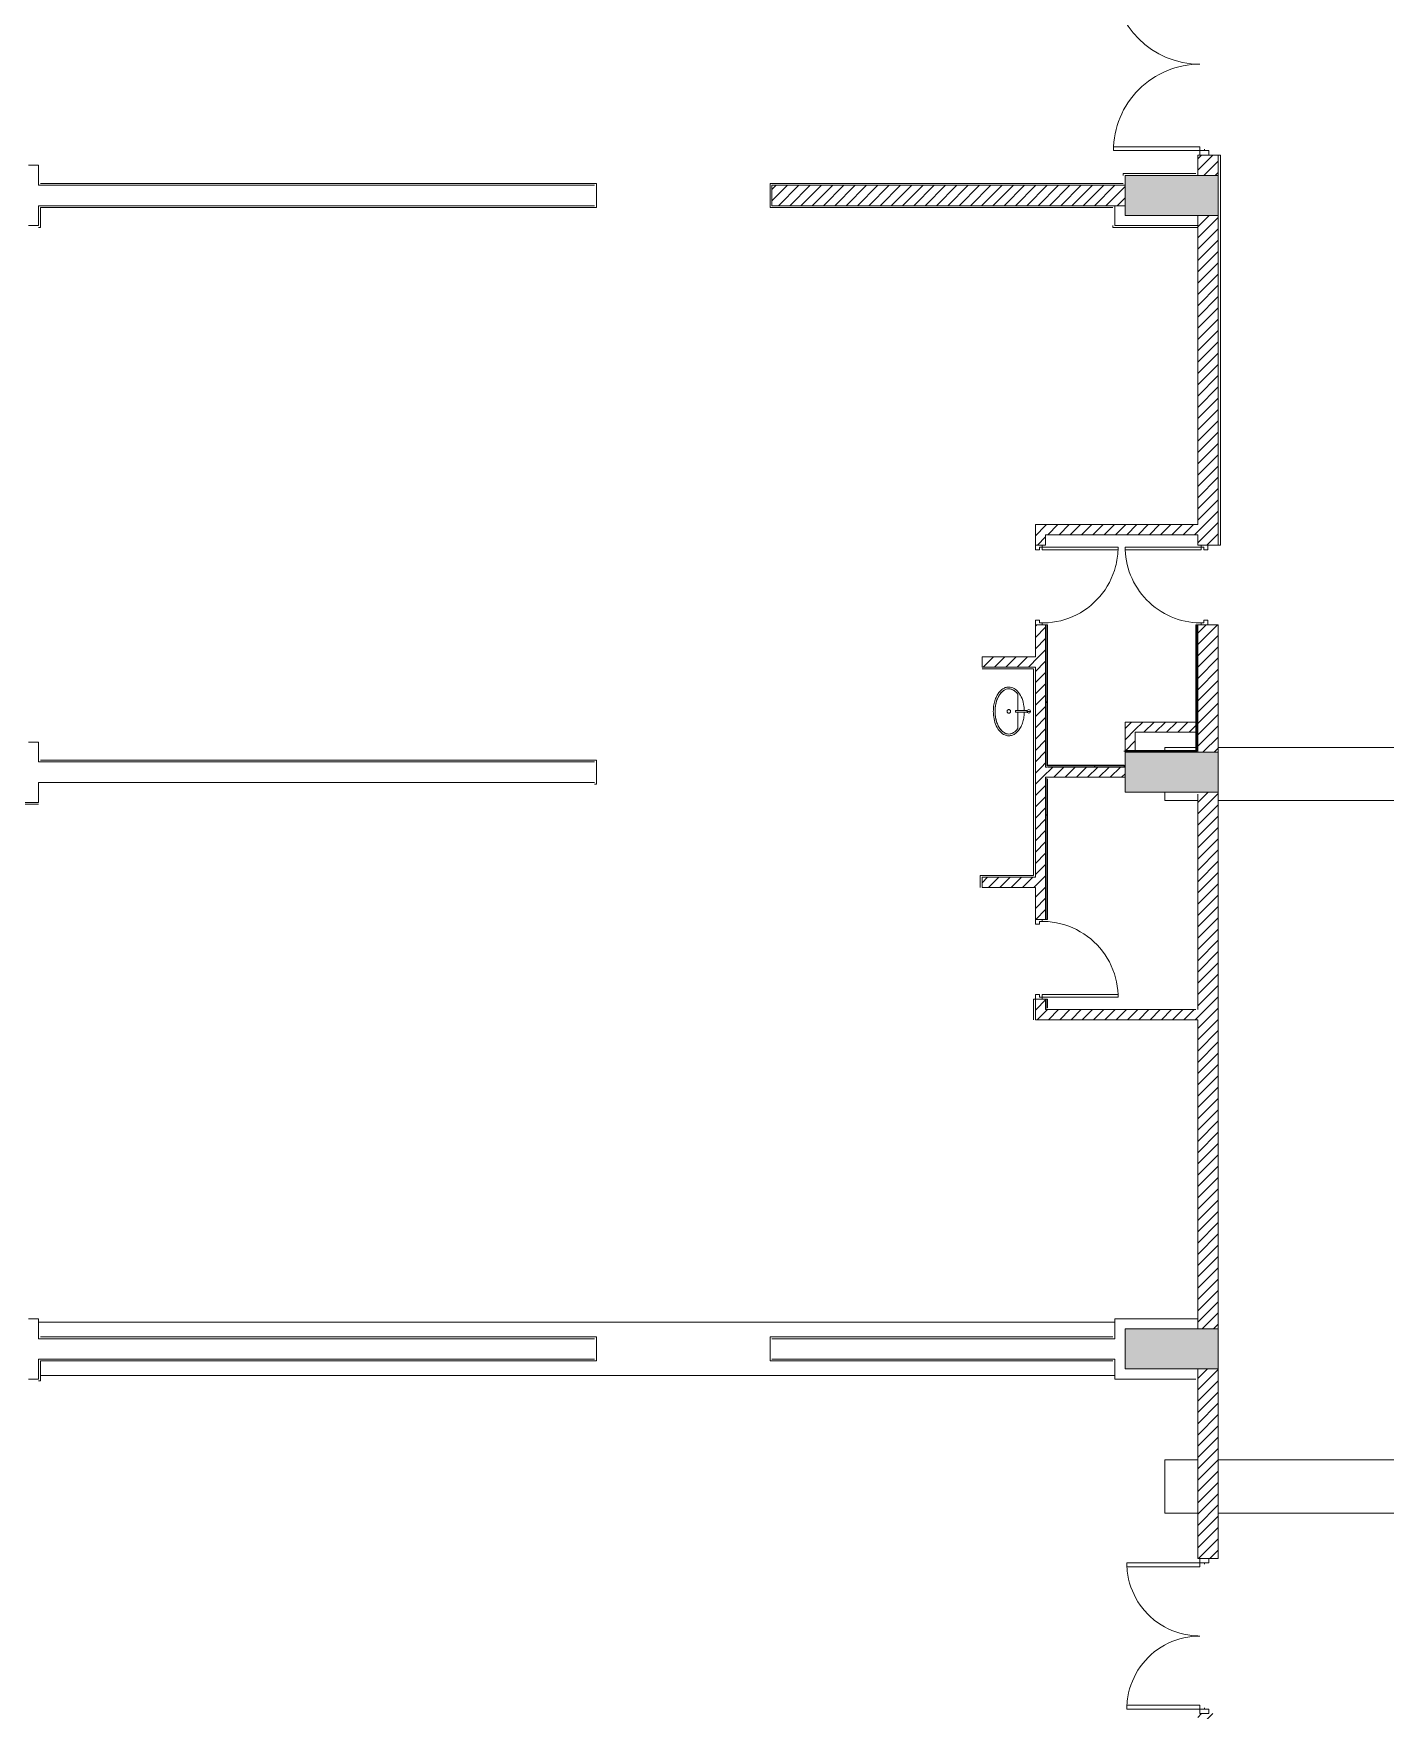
# Model space of a CAD drawing. Header units: millimetres. Extents: x -106145 to 154907, y -84585 to 152038.
# Drawn here: x 90496 to 105734, y 28220 to 47120 of the extents above; entities that cross this region are included whole.
import ezdxf

# ---------------------------------------------------------------- set-up
doc = ezdxf.new("R2010")
doc.units = ezdxf.units.MM
for name, color, linetype, lineweight in [('A-DOOR', 7, 'Continuous', 5), ('A-DOOR-FRAM', 7, 'Continuous', 9), ('A-WALL', 7, 'Continuous', 5), ('A-WALL-PATT', 7, 'Continuous', 5), ('P-SANR-FIXT', 7, 'Continuous', 5), ('S-COLS', 7, 'Continuous', 5)]:
    doc.layers.add(name, color=color, linetype=linetype, lineweight=lineweight)
pattern_1 = [(45, (0, 0), (-63.63961, 63.63961), [])]
pattern_2 = [(45, (0, 0), (-635.979, 635.979), [])]

# ---------------------------------------------------------------- blocks, each defined once
blk = doc.blocks.new('M_Door-Passage-Double-Flush - FIRE 1_75 WALL OPENING 2-11766335-Site Plan -MAIN')
at = {"layer": 'A-DOOR', "color": 254, "lineweight": 9, "true_color": 0xdddddd}
for p, q in [((-780, -96.35), (-825, -96.35)), ((-825, -96.35), (-825, -921.35)), ((-780, -921.35), (-780, -96.35)), ((780, -96.35), (825, -96.35)), ((780, -921.35), (780, -96.35)), ((825, -96.35), (825, -921.35)), ((-825, -921.35), (-780, -921.35)), ((825, -921.35), (780, -921.35))]:
    blk.add_line(p, q, dxfattribs=at)
at = {"layer": 'A-DOOR', "color": 254, "true_color": 0xdddddd}
for centre, start, end in [((-825, -96.35), 347.14285714, 360), ((825, -96.35), 180, 205.71428571), ((-825, -96.35), 321.42857143, 347.14285714), ((825, -96.35), 205.71428571, 231.42857143), ((-825, -96.35), 282.85714286, 308.57142857), ((-825, -96.35), 308.57142857, 321.42857143), ((825, -96.35), 231.42857143, 257.14285714), ((-825, -96.35), 270, 282.85714286), ((825, -96.35), 257.14285714, 270)]:
    blk.add_arc(centre, 825, start, end, dxfattribs=at)
at = {"layer": 'A-DOOR-FRAM', "color": 254, "true_color": 0xdddddd}
for p, q in [((-875, 3.65), (-825, 3.65)), ((-875, -96.35), (-875, 3.65)), ((-825, 3.65), (-825, -45.5625)), ((825, 3.65), (875, 3.65)), ((825, -45.5625), (825, 3.65)), ((875, 3.65), (875, -96.35)), ((-825, -96.35), (-875, -96.35)), ((-825, -45.5625), (-809.125, -45.5625)), ((-825, -46.5875), (-825, -96.35)), ((-809.125, -46.5875), (-825, -46.5875)), ((-809.125, -45.5625), (-809.125, -46.5875)), ((809.125, -45.5625), (825, -45.5625)), ((809.125, -46.5875), (809.125, -45.5625)), ((825, -46.5875), (809.125, -46.5875)), ((825, -96.35), (825, -46.5875)), ((875, -96.35), (825, -96.35))]:
    blk.add_line(p, q, dxfattribs=at)
blk = doc.blocks.new('DC_SglFl-W-Int - 0_9 WALL OPENING_TYPE F-6770180-Site Plan -MAIN')
at = {"layer": 'A-DOOR', "color": 254, "lineweight": 9, "true_color": 0xdddddd}
for p, q in [((397, 20), (397, 874)), ((397, 874), (427, 874)), ((427, 874), (427, 20)), ((427, 20), (397, 20))]:
    blk.add_line(p, q, dxfattribs=at)
at = {"layer": 'A-DOOR', "color": 254, "true_color": 0xdddddd}
for start, end in [(117.7262, 143.4405), (92.0119, 117.7262), (143.4405, 169.1548), (169.1548, 182.0119)]:
    blk.add_arc((427, 20), 855, start, end, dxfattribs=at)
at = {"layer": 'A-DOOR-FRAM', "color": 254, "true_color": 0xdddddd}
for p, q in [((-450, -55), (-450, 20)), ((-450, 20), (-427, 20)), ((-427, -10), (-427, 20)), ((427, 20), (450, 20)), ((427, -10), (427, 20)), ((450, 20), (450, -55)), ((-397, -55), (-450, -55)), ((-427, -10), (-397, -10)), ((-397, -10), (-397, -55)), ((397, -10), (427, -10)), ((397, -55), (397, -10)), ((450, -55), (397, -55))]:
    blk.add_line(p, q, dxfattribs=at)
blk = doc.blocks.new('DC_SglFl-W-Int - 0_9 WALL OPENING_TYPE F-11892198-Site Plan -MAIN')
at = {"layer": 'A-DOOR', "color": 254, "lineweight": 9, "true_color": 0xdddddd}
for p, q in [((397, -20), (397, -874)), ((427, -20), (397, -20)), ((427, -874), (427, -20)), ((397, -874), (427, -874))]:
    blk.add_line(p, q, dxfattribs=at)
at = {"layer": 'A-DOOR', "color": 254, "true_color": 0xdddddd}
for start, end in [(177.9881, 203.7024), (203.7024, 229.4167), (229.4167, 255.131), (255.131, 267.9881)]:
    blk.add_arc((427, -20), 855, start, end, dxfattribs=at)
at = {"layer": 'A-DOOR-FRAM', "color": 254, "true_color": 0xdddddd}
for p, q in [((-450, 55), (-450, -20)), ((-397, 55), (-450, 55)), ((-427, 10), (-397, 10)), ((-427, 10), (-427, -20)), ((-397, 10), (-397, 55)), ((397, 55), (397, 10)), ((450, 55), (397, 55)), ((397, 10), (427, 10)), ((427, 10), (427, -20)), ((450, -20), (450, 55)), ((-450, -20), (-427, -20)), ((427, -20), (450, -20))]:
    blk.add_line(p, q, dxfattribs=at)
blk = doc.blocks.new('Structural Columns 4 - Structural Columns 4-3006467-Site Plan -MAIN')
at = {"layer": 'S-COLS', "color": 254, "true_color": 0xdddddd}
for p, q in [((103598, 39075), (103249, 39075)), ((103249, 39075), (103249, 39041)), ((106904, 39075), (103849, 39075)), ((103249, 38570), (103249, 38475)), ((103249, 38475), (103619, 38475)), ((103849, 38475), (106904, 38475)), ((102684, 32595), (90554, 32595)), ((90575, 31995), (102684, 31995)), ((103249, 31045), (103249, 30445)), ((103619, 31045), (103249, 31045)), ((106904, 31045), (103849, 31045)), ((103249, 30445), (103619, 30445)), ((103849, 30445), (106904, 30445))]:
    blk.add_line(p, q, dxfattribs=at)
blk = doc.blocks.new('M_Door-Passage-Double-Flush - FIRE 2_05 WALL OPENING-TYPE A-V11-Site Plan -MAIN')
at = {"layer": 'A-DOOR', "color": 254, "lineweight": 9, "true_color": 0xdddddd}
for p, q in [((-975, 96.35), (-975, 1071.35)), ((-975, 1071.35), (-930, 1071.35)), ((-930, 1071.35), (-930, 96.35)), ((975, 1071.35), (930, 1071.35)), ((930, 1071.35), (930, 96.35)), ((975, 96.35), (975, 1071.35)), ((-930, 96.35), (-975, 96.35)), ((930, 96.35), (975, 96.35))]:
    blk.add_line(p, q, dxfattribs=at)
at = {"layer": 'A-DOOR', "color": 254, "true_color": 0xdddddd}
for centre, start, end in [((-975, 96.35), 0, 90), ((975, 96.35), 90, 180)]:
    blk.add_arc(centre, 975, start, end, dxfattribs=at)
at = {"layer": 'A-DOOR-FRAM', "color": 254, "true_color": 0xdddddd}
for p, q in [((-975, 96.35), (-1025, 96.35)), ((-1025, 96.35), (-1025, -3.65)), ((-975, 46.5875), (-975, 96.35)), ((-959.125, 46.5875), (-975, 46.5875)), ((-975, -3.65), (-975, 45.5625)), ((-975, 45.5625), (-959.125, 45.5625)), ((-959.125, 45.5625), (-959.125, 46.5875)), ((975, 46.5875), (959.125, 46.5875)), ((959.125, 46.5875), (959.125, 45.5625)), ((959.125, 45.5625), (975, 45.5625)), ((975, 96.35), (975, 46.5875)), ((1025, 96.35), (975, 96.35)), ((975, 45.5625), (975, -3.65)), ((1025, -3.65), (1025, 96.35)), ((-1025, -3.65), (-975, -3.65)), ((975, -3.65), (1025, -3.65))]:
    blk.add_line(p, q, dxfattribs=at)
blk = doc.blocks.new('DC_SglFl-W-Int - FIRE 0_9 WALL OPENING_TYPE F-3840610-Site Plan -MAIN')
at = {"layer": 'A-DOOR', "color": 254, "lineweight": 9, "true_color": 0xdddddd}
for p, q in [((397, 78), (397, 932)), ((397, 932), (427, 932)), ((427, 932), (427, 78)), ((427, 78), (397, 78))]:
    blk.add_line(p, q, dxfattribs=at)
at = {"layer": 'A-DOOR', "color": 254, "true_color": 0xdddddd}
blk.add_arc((427, 78), 855, 92.0119, 182.0119, dxfattribs=at)
at = {"layer": 'A-DOOR-FRAM', "color": 254, "true_color": 0xdddddd}
for p, q in [((-450, 3), (-450, 78)), ((-450, 78), (-427, 78)), ((-397, 3), (-450, 3)), ((-427, 48), (-427, 78)), ((-427, 48), (-397, 48)), ((-397, 48), (-397, 3)), ((397, 48), (427, 48)), ((397, 3), (397, 48)), ((450, 3), (397, 3)), ((427, 78), (450, 78)), ((427, 48), (427, 78)), ((450, 78), (450, 3))]:
    blk.add_line(p, q, dxfattribs=at)
blk = doc.blocks.new('BASIN_vanity - HYBA-013-8402092-Site Plan -MAIN')
at = {"layer": 'P-SANR-FIXT', "color": 254, "true_color": 0xdddddd}
for p, q in [((-10, -100), (-194, -100)), ((194, -100), (10, -100))]:
    blk.add_line(p, q, dxfattribs=at)
at = {"layer": 'P-SANR-FIXT', "color": 254, "true_color": 0xdddddd, "flags": 128}
for points in [[(255, 0), (251, 28), (239, 54), (222, 76), (201, 95), (177, 111), (152, 124), (126, 135), (98, 143), (71, 149), (43, 153), (14, 155), (-14, 155), (-43, 153), (-71, 149), (-98, 143), (-126, 135), (-152, 124), (-177, 111), (-201, 95), (-222, 76), (-239, 54), (-251, 28), (-255, 0)], [(-255, 0), (-252, -24), (-243, -47), (-230, -67), (-213, -85), (-194, -100)], [(194, -100), (213, -85), (230, -67), (243, -47), (252, -24), (255, 0)]]:
    blk.add_lwpolyline(points, dxfattribs=at)
at = {"layer": 'P-SANR-FIXT', "color": 254, "true_color": 0xdddddd}
for points, knots in [([(275, 0), (275, 14), (270, 41), (249, 78), (215, 112), (171, 139), (119, 160), (61, 172), (0, 176), (-71, 171), (-147, 152), (-217, 113), (-256, 70), (-272, 30), (-275, 10), (-275, 0)], [-1, -1, -1, -1, -0.928571, -0.857143, -0.785714, -0.714286, -0.642857, -0.571429, -0.5, -0.428571, -0.321429, -0.214286, -0.107143, -0.053571, 0, 0, 0, 0]), ([(10, -175), (27, -174), (74, -171), (147, -152), (217, -113), (256, -70), (272, -30), (275, -10), (275, 0)], [-0.4882481, -0.4882481, -0.4882481, -0.4882481, -0.4285714, -0.3214286, -0.2142857, -0.1071429, -0.0535714, 0, 0, 0, 0]), ([(255, 0), (255, -10), (252, -31), (236, -62), (215, -84), (199, -97), (194, -100)], [0, 0, 0, 0, 0.0666667, 0.1333333, 0.2, 0.2274587, 0.2274587, 0.2274587, 0.2274587]), ([(-275, 0), (-275, -14), (-270, -41), (-249, -78), (-215, -112), (-171, -139), (-119, -160), (-64, -172), (-26, -175), (-9, -175)], [-1, -1, -1, -1, -0.9285714, -0.8571429, -0.7857143, -0.7142857, -0.6428571, -0.5714286, -0.5109476, -0.5109476, -0.5109476, -0.5109476]), ([(-194, -100), (-199, -97), (-215, -84), (-236, -62), (-252, -31), (-255, -10), (-255, 0)], [0.7725413, 0.7725413, 0.7725413, 0.7725413, 0.8, 0.8666667, 0.9333333, 1, 1, 1, 1])]:
    blk.add_open_spline(points, degree=3, knots=knots, dxfattribs=at)
for points in [[(-255, 0), (-255, 10), (-252, 31), (-236, 62), (-209, 90), (-174, 115), (-130, 134), (-81, 148), (-27, 155), (27, 155), (81, 148), (130, 134), (174, 115), (209, 90), (236, 62), (252, 31), (255, 10), (255, 0)], [(-20, 0), (-20, 2), (-19, 7), (-16, 13), (-10, 18), (-4, 20), (4, 20), (10, 18), (16, 13), (19, 7), (20, 2), (20, 0)], [(20, 0), (20, -2), (19, -7), (16, -13), (10, -18), (4, -20), (-4, -20), (-10, -18), (-16, -13), (-19, -7), (-20, -2), (-20, 0)]]:
    blk.add_open_spline(points, degree=3, dxfattribs=at)
blk = doc.blocks.new('TAPWARE_boiling-chilled_water_unit - HYTP-029-8403735-Site Plan -MAIN')
at = {"layer": 'P-SANR-FIXT', "color": 254, "true_color": 0xdddddd}
for p, q in [((-10, -350), (10, -350)), ((0, -480), (0, -520)), ((0, -520), (0, -480))]:
    blk.add_line(p, q, dxfattribs=at)
for start, end in [(90, 270), (180, 195.3487), (225, 240.3487), (270, 90), (0, 45)]:
    blk.add_arc((0, -500), 20, start, end, dxfattribs=at)
for points in [[(-10, -350), (-10, -362), (-10, -385), (-10, -419), (-10, -453), (-10, -473), (-10, -483)], [(10, -483), (10, -473), (10, -453), (10, -419), (10, -385), (10, -362), (10, -350)], [(-10, -483), (-9, -482), (-8, -481), (-6, -481)], [(2, -480), (4, -480), (6, -481), (9, -482), (10, -483)]]:
    blk.add_open_spline(points, degree=3, dxfattribs=at)
blk = doc.blocks.new('MM-HOSPITAL BLOCK-C_2022_11_01_Facade reworking_rvt-1-Site Plan -MAIN')
at = {"layer": 'A-WALL-PATT', "true_color": 0xaaaaaa}
h = blk.add_hatch(dxfattribs=at)
h.set_pattern_fill('FP_10', color=253, style=0, pattern_type=2)
h.set_pattern_definition(pattern_1)
h.paths.add_polyline_path([(103849, 45520), (103849, 45750), (103619, 45750), (103619, 45520), (103777, 45520)], flags=0)
h.paths.add_polyline_path([(103644, 47800), (103849, 47800), (103849, 51345), (103619, 51345), (103619, 47800)], flags=0)
h = blk.add_hatch(dxfattribs=at)
h.set_pattern_fill('FP_10', color=253, style=0, pattern_type=2)
h.set_pattern_definition(pattern_1)
h.paths.add_polyline_path([(98819, 45180), (102799, 45180), (102799, 45410), (98819, 45410)], flags=0)
h = blk.add_hatch(dxfattribs=at)
h.set_pattern_fill('FP_10', color=253, style=0, pattern_type=2)
h.set_pattern_definition(pattern_1)
h.paths.add_polyline_path([(103777, 39020), (103849, 39020), (103849, 40455), (103619, 40455), (103619, 39020)], flags=0)
h.paths.add_polyline_path([(103619, 41355), (103849, 41355), (103849, 45070), (103619, 45070), (103619, 41403)], flags=0)
h = blk.add_hatch(dxfattribs=at)
h.set_pattern_fill('FP_10', color=253, style=0, pattern_type=2)
h.set_pattern_definition(pattern_1)
h.paths.add_polyline_path([(101789, 38853), (101904, 38853), (101904, 40455), (101789, 40455), (101789, 40095), (101846, 40095), (101846, 39980), (101789, 39980), (101789, 39559)], flags=0)
h.paths.add_polyline_path([(101904, 41355), (101904, 41585), (101789, 41585), (101789, 41355)], flags=0)
h = blk.add_hatch(dxfattribs=at)
h.set_pattern_fill('FP_10', color=253, style=0, pattern_type=2)
h.set_pattern_definition(pattern_1)
h.paths.add_polyline_path([(103619, 41470), (103619, 41585), (101904, 41585), (101904, 41470)], flags=0)
h = blk.add_hatch(dxfattribs=at)
h.set_pattern_fill('FP_15', color=253, style=0, pattern_type=2)
h.set_pattern_definition(pattern_2)
h.paths.add_polyline_path([(101904, 38853), (101916, 38853), (101916, 40455), (101904, 40455), (101904, 39559)], flags=0)
h = blk.add_hatch(dxfattribs=at)
h.set_pattern_fill('FP_15', color=253, style=0, pattern_type=2)
h.set_pattern_definition(pattern_2)
h.paths.add_polyline_path([(101916, 38865), (101925, 38865), (101925, 40455), (101916, 40455), (101916, 39559)], flags=0)
h = blk.add_hatch(dxfattribs=at)
h.set_pattern_fill('FP_15', color=253, style=0, pattern_type=2)
h.set_pattern_definition(pattern_2)
h.paths.add_polyline_path([(103607, 39041), (103607, 40455), (103598, 40455), (103598, 39041)], flags=0)
h = blk.add_hatch(dxfattribs=at)
h.set_pattern_fill('FP_15', color=253, style=0, pattern_type=2)
h.set_pattern_definition(pattern_2)
h.paths.add_polyline_path([(103607, 39032), (103619, 39032), (103619, 40455), (103607, 40455), (103607, 39041)], flags=0)
h = blk.add_hatch(dxfattribs=at)
h.set_pattern_fill('FP_10', color=253, style=0, pattern_type=2)
h.set_pattern_definition(pattern_1)
h.paths.add_polyline_path([(101846, 39980), (101846, 40095), (101189, 40095), (101189, 39980), (101789, 39980)], flags=0)
h = blk.add_hatch(dxfattribs=at)
h.set_pattern_fill('FP_10', color=253, style=0, pattern_type=2)
h.set_pattern_definition(pattern_1)
h.paths.add_polyline_path([(102799, 39020), (102914, 39020), (102914, 39360), (102799, 39360)], flags=0)
h = blk.add_hatch(dxfattribs=at)
h.set_pattern_fill('FP_10', color=253, style=0, pattern_type=2)
h.set_pattern_definition(pattern_1)
h.paths.add_polyline_path([(103619, 39245), (103619, 39360), (102914, 39360), (102914, 39245)], flags=0)
h = blk.add_hatch(dxfattribs=at)
h.set_pattern_fill('FP_10', color=253, style=0, pattern_type=2)
h.set_pattern_definition(pattern_1)
h.paths.add_polyline_path([(102799, 38738), (102799, 38853), (101789, 38853), (101789, 38738), (102726, 38738)], flags=0)
h = blk.add_hatch(dxfattribs=at)
h.set_pattern_fill('FP_15', color=253, style=0, pattern_type=2)
h.set_pattern_definition(pattern_2)
h.paths.add_polyline_path([(102788, 38853), (102788, 38865), (101916, 38865), (101916, 38853), (102726, 38853)], flags=0)
h = blk.add_hatch(dxfattribs=at)
h.set_pattern_fill('FP_15', color=253, style=0, pattern_type=2)
h.set_pattern_definition(pattern_2)
h.paths.add_polyline_path([(102788, 38865), (102788, 38874), (101925, 38874), (101925, 38865), (102726, 38865)], flags=0)
h = blk.add_hatch(dxfattribs=at)
h.set_pattern_fill('FP_10', color=253, style=0, pattern_type=2)
h.set_pattern_definition(pattern_1)
h.paths.add_polyline_path([(101904, 36120), (101904, 36235), (101789, 36235), (101789, 36120)], flags=0)
h.paths.add_polyline_path([(101789, 37135), (101904, 37135), (101904, 38738), (101789, 38738), (101789, 37610), (101846, 37610), (101846, 37495), (101789, 37495)], flags=0)
h = blk.add_hatch(dxfattribs=at)
h.set_pattern_fill('FP_15', color=253, style=0, pattern_type=2)
h.set_pattern_definition(pattern_2)
h.paths.add_polyline_path([(101916, 36120), (101916, 36235), (101904, 36235), (101904, 36120)], flags=0)
h.paths.add_polyline_path([(101904, 37135), (101916, 37135), (101916, 38738), (101904, 38738), (101904, 37715)], flags=0)
h = blk.add_hatch(dxfattribs=at)
h.set_pattern_fill('FP_15', color=253, style=0, pattern_type=2)
h.set_pattern_definition(pattern_2)
h.paths.add_polyline_path([(101916, 36132), (101925, 36132), (101925, 36235), (101916, 36235), (101916, 36211)], flags=0)
h.paths.add_polyline_path([(101925, 37135), (101925, 38726), (101916, 38726), (101916, 37135)], flags=0)
h = blk.add_hatch(dxfattribs=at)
h.set_pattern_fill('FP_10', color=253, style=0, pattern_type=2)
h.set_pattern_definition(pattern_1)
h.paths.add_polyline_path([(103849, 32520), (103849, 38570), (103619, 38570), (103619, 32520)], flags=0)
h = blk.add_hatch(dxfattribs=at)
h.set_pattern_fill('FP_10', color=253, style=0, pattern_type=2)
h.set_pattern_definition(pattern_1)
h.paths.add_polyline_path([(101846, 37495), (101846, 37610), (101189, 37610), (101189, 37495), (101789, 37495)], flags=0)
h = blk.add_hatch(dxfattribs=at)
h.set_pattern_fill('FP_10', color=253, style=0, pattern_type=2)
h.set_pattern_definition(pattern_1)
h.paths.add_polyline_path([(101789, 36005), (103619, 36005), (103619, 36120), (101789, 36120)], flags=0)
h = blk.add_hatch(dxfattribs=at)
h.set_pattern_fill('FP_10', color=253, style=0, pattern_type=2)
h.set_pattern_definition(pattern_1)
h.paths.add_polyline_path([(103619, 26115), (103849, 26115), (103849, 28184), (103619, 28184), (103619, 26652)], flags=0)
h.paths.add_polyline_path([(103644, 29934), (103849, 29934), (103849, 32070), (103619, 32070), (103619, 29934)], flags=0)
at = {"layer": 'S-COLS', "true_color": 0xd4d4d4}
for points in [[(102799, 45070), (103849, 45070), (103849, 45520), (102799, 45520), (102799, 45091)], [(102799, 38570), (103849, 38570), (103849, 39020), (102799, 39020)], [(103849, 32070), (103849, 32520), (102799, 32520), (102799, 32070)]]:
    blk.add_hatch(color=254, dxfattribs=at).paths.add_polyline_path(points, flags=0)
at = {"layer": 'A-WALL', "color": 254, "lineweight": 18, "true_color": 0xdddddd}
for p, q in [((103619, 45520), (103619, 45750)), ((103644, 45750), (103619, 45750)), ((103849, 45750), (103744, 45750)), ((103849, 45520), (103849, 45750)), ((98819, 45410), (102799, 45410)), ((98819, 45180), (98819, 45410)), ((102799, 45180), (102799, 45410)), ((103849, 45520), (103619, 45520)), ((98819, 45180), (102799, 45180)), ((103619, 45070), (103619, 41585)), ((103619, 45070), (103849, 45070)), ((103849, 41355), (103849, 45070)), ((101789, 41585), (101789, 41355)), ((101904, 41585), (101789, 41585)), ((103619, 41585), (101904, 41585)), ((101904, 41470), (103619, 41470)), ((101904, 41355), (101904, 41470)), ((103619, 41470), (103619, 41355)), ((101904, 41355), (101789, 41355)), ((103619, 41355), (103849, 41355)), ((101789, 40455), (101789, 40095)), ((101904, 40455), (101789, 40455)), ((101904, 38853), (101904, 40455)), ((101904, 40455), (101904, 38853)), ((101925, 40455), (101904, 40455)), ((101925, 38874), (101925, 40455)), ((103598, 40455), (103598, 39041)), ((103619, 40455), (103598, 40455)), ((103619, 40455), (103849, 40455)), ((103619, 40455), (103619, 39360)), ((103619, 39059), (103619, 40455)), ((103849, 39020), (103849, 40455)), ((101789, 40095), (101189, 40095)), ((101189, 39980), (101189, 40095)), ((101189, 39980), (101789, 39980)), ((101789, 39980), (101789, 38853)), ((102799, 39360), (102799, 39020)), ((102914, 39360), (102799, 39360)), ((103619, 39360), (102914, 39360)), ((102914, 39020), (102914, 39245)), ((102914, 39245), (103619, 39245)), ((103619, 39245), (103619, 39059)), ((103598, 39041), (102799, 39041)), ((102799, 39020), (103619, 39020)), ((102914, 39020), (102799, 39020)), ((103619, 39020), (103849, 39020)), ((101789, 38738), (101789, 38853)), ((102788, 38874), (101925, 38874)), ((102799, 38853), (101925, 38853)), ((101925, 38853), (102788, 38853)), ((102788, 38853), (102788, 38874)), ((102799, 38738), (102799, 38853)), ((101789, 38738), (101789, 37610)), ((101904, 38738), (102799, 38738)), ((101916, 38738), (101904, 38738)), ((101925, 38738), (101916, 38738)), ((101925, 37135), (101925, 38717)), ((103849, 38570), (103619, 38570)), ((103849, 32520), (103849, 38570)), ((101789, 37610), (101189, 37610)), ((101189, 37495), (101189, 37610)), ((101189, 37495), (101789, 37495)), ((101789, 37495), (101789, 37135)), ((101904, 37135), (101789, 37135)), ((101925, 37135), (101904, 37135)), ((101789, 36235), (101789, 36120)), ((101904, 36235), (101789, 36235)), ((101789, 36005), (101789, 36120)), ((101925, 36235), (101904, 36235)), ((101925, 36141), (101925, 36235)), ((103619, 36005), (101789, 36005)), ((103619, 32520), (103619, 36005)), ((103849, 32520), (103619, 32520)), ((103619, 32070), (103619, 29934)), ((103849, 32070), (103619, 32070)), ((103849, 29934), (103849, 32070)), ((103644, 29934), (103619, 29934)), ((103849, 29934), (103744, 29934))]:
    blk.add_line(p, q, dxfattribs=at)
at = {"layer": 'A-WALL', "color": 254, "true_color": 0xdddddd}
for p, q in [((103849, 45750), (103874, 45750)), ((103874, 45750), (103874, 41355)), ((90554, 45635), (90439, 45635)), ((90554, 45635), (90554, 45410)), ((90554, 45410), (96819, 45410)), ((90575, 45431), (96840, 45431)), ((96819, 45410), (90575, 45410)), ((96840, 45410), (96840, 45431)), ((96840, 45410), (96840, 45159)), ((98798, 45431), (102778, 45431)), ((98798, 45431), (98798, 45410)), ((98798, 45180), (98798, 45410)), ((102778, 45541), (103598, 45541)), ((102778, 45541), (102778, 45520)), ((96819, 45180), (90554, 45180)), ((90554, 45180), (90554, 44955)), ((90554, 45180), (96819, 45180)), ((90554, 45180), (90554, 45159)), ((98798, 45180), (98798, 45159)), ((102684, 44955), (102684, 45180)), ((90554, 44955), (90554, 45159)), ((96819, 45159), (90575, 45159)), ((90575, 45159), (90575, 44934)), ((96819, 45159), (96840, 45159)), ((102663, 45159), (98798, 45159)), ((90439, 44955), (90554, 44955)), ((90554, 44934), (90575, 44934)), ((102663, 44955), (102663, 44934)), ((103619, 44934), (102663, 44934)), ((102684, 44955), (102799, 44955)), ((102684, 44955), (103619, 44955)), ((103598, 44955), (102799, 44955)), ((103849, 41355), (103874, 41355)), ((101916, 40455), (101916, 38865)), ((103607, 40455), (103607, 39041)), ((101768, 39959), (101189, 39959)), ((101768, 37631), (101768, 39959)), ((90554, 39135), (90439, 39135)), ((90554, 39135), (90554, 38910)), ((102787, 39032), (102799, 39032)), ((103607, 39032), (102799, 39032)), ((103607, 39041), (103607, 39032)), ((103619, 39059), (103619, 39041)), ((103619, 39041), (103619, 39059)), ((103619, 39041), (103619, 39032)), ((103619, 39020), (103619, 39032)), ((90554, 38910), (96819, 38910)), ((90575, 38931), (96840, 38931)), ((96819, 38910), (90575, 38910)), ((96840, 38910), (96840, 38931)), ((96840, 38910), (96840, 38659)), ((101916, 38853), (101904, 38853)), ((101916, 38865), (101925, 38865)), ((102788, 38865), (101925, 38865)), ((96819, 38680), (90554, 38680)), ((90554, 38680), (90554, 38455)), ((96819, 38659), (96840, 38659)), ((101904, 37135), (101904, 38738)), ((101904, 38738), (101904, 37135)), ((101916, 38726), (101916, 37135)), ((89619, 38455), (90554, 38455)), ((90554, 38434), (89640, 38434)), ((90439, 38455), (90554, 38455)), ((103619, 38531), (103619, 38549)), ((103619, 36120), (103619, 38531)), ((101168, 37495), (101168, 37631)), ((101189, 37631), (101168, 37631)), ((101189, 37631), (101768, 37631)), ((101768, 36005), (101768, 36235)), ((101768, 36235), (101789, 36235)), ((101904, 36211), (101904, 36235)), ((101904, 36235), (101904, 36211)), ((101904, 36132), (101904, 36211)), ((101904, 36211), (101904, 36132)), ((101904, 36120), (101904, 36132)), ((101904, 36132), (101904, 36120)), ((101904, 36120), (101916, 36120)), ((101916, 36235), (101916, 36211)), ((101916, 36211), (101916, 36132)), ((101943, 36120), (101925, 36120)), ((103598, 36120), (101943, 36120)), ((90554, 32635), (90439, 32635)), ((90554, 32635), (90554, 32410)), ((102684, 32410), (102684, 32635)), ((102799, 32635), (102684, 32635)), ((102799, 32635), (103619, 32635)), ((90554, 32410), (96819, 32410)), ((90575, 32431), (96840, 32431)), ((96819, 32410), (90575, 32410)), ((96840, 32410), (96840, 32431)), ((96840, 32410), (96840, 32159)), ((98798, 32180), (98798, 32431)), ((98819, 32431), (98798, 32431)), ((98819, 32431), (102663, 32431)), ((98819, 32410), (102684, 32410)), ((102684, 32410), (98819, 32410)), ((102684, 32410), (102684, 32431)), ((96819, 32180), (90554, 32180)), ((90554, 32180), (90554, 31955)), ((90554, 32180), (96819, 32180)), ((90554, 32180), (90554, 32159)), ((90554, 31955), (90554, 32159)), ((96819, 32159), (90575, 32159)), ((90575, 32159), (90575, 31934)), ((96819, 32159), (96840, 32159)), ((98798, 32180), (98798, 32159)), ((102663, 32159), (98798, 32159)), ((102684, 32180), (98819, 32180)), ((98819, 32180), (102663, 32180)), ((102684, 32070), (102684, 32180)), ((90439, 31955), (90554, 31955)), ((102684, 32070), (102684, 31955)), ((103598, 31955), (102684, 31955)), ((90554, 31934), (90575, 31934))]:
    blk.add_line(p, q, dxfattribs=at)
at = {"layer": 'S-COLS', "color": 254, "true_color": 0xdddddd}
for p, q in [((102799, 45070), (102799, 45520)), ((102799, 45520), (103849, 45520)), ((103849, 45070), (103849, 45520)), ((103849, 45070), (102799, 45070)), ((102799, 38570), (102799, 39020)), ((102799, 39020), (103849, 39020)), ((103849, 38570), (103849, 39020)), ((103849, 38570), (102799, 38570)), ((102799, 32070), (102799, 32520)), ((102799, 32520), (103849, 32520)), ((103849, 32070), (103849, 32520)), ((103849, 32070), (102799, 32070))]:
    blk.add_line(p, q, dxfattribs=at)
at = {"color": 253, "lineweight": 5, "true_color": 0xaaaaaa}
blk.add_blockref('Structural Columns 4 - Structural Columns 4-3006467-Site Plan -MAIN', (0, 0), dxfattribs=at)
for name, p, rotation in [('M_Door-Passage-Double-Flush - FIRE 2_05 WALL OPENING-TYPE A-V11-Site Plan -MAIN', (103740, 46775), 89.99999999999984), ('DC_SglFl-W-Int - 0_9 WALL OPENING_TYPE F-11892198-Site Plan -MAIN', (101846, 40905), 90), ('DC_SglFl-W-Int - FIRE 0_9 WALL OPENING_TYPE F-3840610-Site Plan -MAIN', (103734, 40905), 90), ('BASIN_vanity - HYBA-013-8402092-Site Plan -MAIN', (101489, 39480), 89.99999999999984), ('TAPWARE_boiling-chilled_water_unit - HYTP-029-8403735-Site Plan -MAIN', (101214, 39480), 90), ('DC_SglFl-W-Int - 0_9 WALL OPENING_TYPE F-6770180-Site Plan -MAIN', (101846, 36685), 270), ('M_Door-Passage-Double-Flush - FIRE 1_75 WALL OPENING 2-11766335-Site Plan -MAIN', (103740, 29059), 269.9999999999998)]:
    blk.add_blockref(name, p, dxfattribs=dict(at, rotation=rotation))

msp = doc.modelspace()

# ---------------------------------------------------------------- block references
at = {"lineweight": 5}
msp.add_blockref('MM-HOSPITAL BLOCK-C_2022_11_01_Facade reworking_rvt-1-Site Plan -MAIN', (0, 0), dxfattribs=at)

doc.saveas('drawing.dxf')
